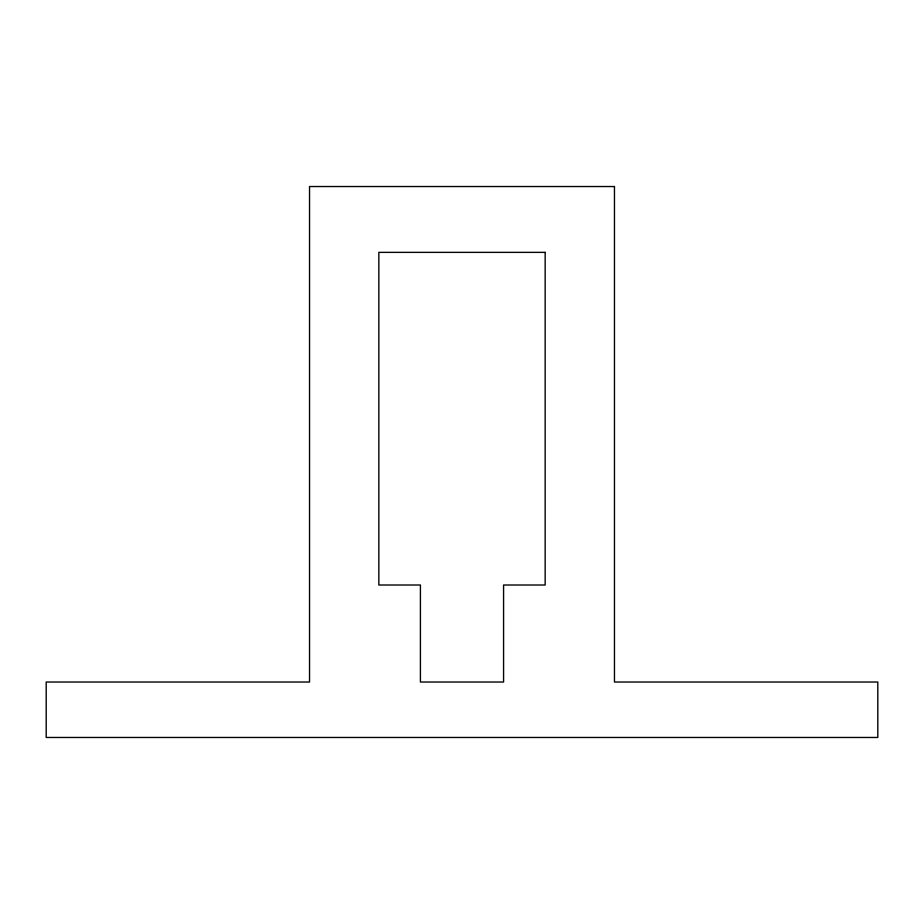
<?xml version="1.0" encoding="UTF-8"?>
<svg xmlns="http://www.w3.org/2000/svg" width="924" height="924" viewBox="0 0 924 924"><rect width="100%" height="100%" fill="white"/><g stroke="black" fill="none" stroke-linecap="round" stroke-linejoin="round"><path stroke-width="1.39" d="M614.46 186.532L309.54 186.532L309.54 682.028L46.2 682.028L46.2 737.467L877.8 737.467L877.8 682.028L614.46 682.028L614.46 186.532M545.16 252.368L378.84 252.368L378.84 585.008L420.42 585.008L420.42 682.028L503.58 682.028L503.58 585.008L545.16 585.008L545.16 252.368"/></g></svg>
